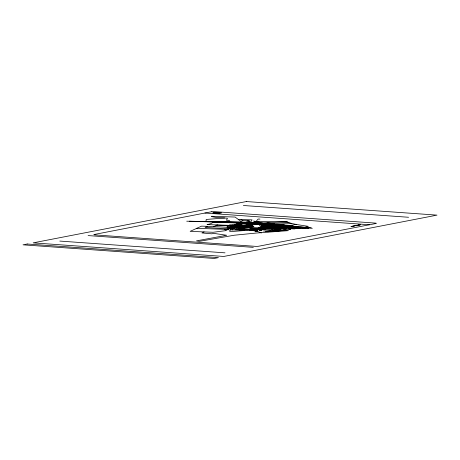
<?xml version="1.0" encoding="UTF-8"?>
<svg xmlns="http://www.w3.org/2000/svg" width="460" height="460" viewBox="0 0 460 460"><rect width="100%" height="100%" fill="white"/><g stroke="black" fill="none" stroke-linecap="round" stroke-linejoin="round"><path stroke-width="0.69" d="M251.534 222.922L252.419 223.071M205.965 221.306L206.224 219.454L224.583 218L227.47 218.299L226.441 220.265L229.39 220.346L228.896 221.8M275.879 225.722L276.253 225.417M276.477 226.469C278.036 225.676 277.57 224.739 274.373 224.894M257.335 221.662L257.698 221.634M257.703 222.91L258.359 223.336A24.483 2.645 0.9 0 1 258.411 223.399L257.669 223.767M274.758 225.331L274.781 225.268A16.985 1.834 0.9 0 0 274.689 225.216L270.882 224.716M210.456 221.496L245.853 222.404M275.839 225.9L276.926 226.084M247.422 225.647L252.339 225.647M246.842 225.285L242.771 226.285M258.313 224.509L256.945 224.33M275.77 226.078L275.54 226.239M254.156 222.899L254.943 221.519M254.11 221.996L253.719 222.674L281.652 225.981L296.073 227.125M249.872 224.681L257.22 224.279L268.174 224.635M258.715 224.238L256.76 224.215M254.541 223.255L258.123 219.052L259.963 219.092M239.2 227.516L239.246 227.487A18.348 1.984 0.9 0 1 239.401 227.441L241.787 227.458M258.808 224.353L259.342 224.302M270.963 228.557L271.952 228.401M278.731 226.561L272.906 226.4M249.101 226.193L253.966 226.159L253.034 226.809L249.619 226.998L238.033 226.63L239.781 225.406L251.373 225.774L250.93 226.061M249.74 226.596L250.263 226.251M249.078 226.216L248.457 226.602M251.493 227.884L273.395 228.631L271.82 229.839L275.983 229.626A27.796 3.001 0.9 0 0 279.415 229.218L281.422 228.838L272.464 228.603M248.107 221.191L249.475 220.869L248.026 220.627M258.75 224.405L254.725 224.353M258.756 224.198L258.79 224.164A6.612 0.713 0.9 0 1 258.842 224.129L266.19 224.348M255.352 231.805L256.352 230.977L255.881 231.363M277.788 226.355L282.13 226.849M265.863 229.689L259.75 229.988M258.428 228.056L252.459 227.976L251.246 228.879L256.91 229.16M252.764 229.557L250.999 229.868L251.557 229.523M254.121 229.96L254.593 229.603M255.944 230.017L256.41 229.661L260.084 229.776L259.469 230.155L261.154 230.207L261.746 229.839M257.761 230.075L258.227 229.718M262.039 227.913L268.186 228.033M258.986 227.838L258.56 227.947L260.228 228.011M259.509 227.855C257.916 228.068 262.395 227.763 261.728 228.189M257.916 228.148L258.416 227.775L268.462 228.091L267.944 228.465M264.494 228.011L265.023 228.022M267.254 228.091L267.777 228.114M268.123 224.463L267.812 224.681M251.539 222.841C250.671 223.037 241.713 221.823 249.147 221.887A20.993 2.265 0.9 0 0 249.694 221.818L250.027 221.691A30.159 3.254 0.9 0 0 250.027 221.599L247.992 221.237M229.16 230.402L232.743 227.976M227.395 227.481L228.453 227.194M278.99 226.993L278.156 226.975M249.326 229.799L249.861 229.477L256.346 229.661M272.395 228.603L272.665 228.436L271.078 228.442M357.029 225.682L357.288 225.739M238.182 225.417L242.483 222.83M225.808 230.65L231.179 227.527L230.184 227.487L237.969 222.962L213.388 222.272L211.272 223.428A43.073 4.652 0.9 0 1 207.017 224.578L233.623 225.492M230.477 230.408L237.038 226.59M232.835 227.918L241.011 223.267M232.57 226.998L233.588 226.492L232.047 227.343M234.922 224.986L236.106 224.376L232.461 224.762M232.662 226.998L231.765 227.441M242.592 220.8L243.185 220.541M238.102 223.968L239.677 223.1M236.498 224.888L237.601 224.296M230.385 229.143L238.993 224.543M287.747 226.929L288.454 226.751L280.623 227.125A8.642 0.931 0.9 0 1 280.456 227.159L279.266 227.372M235.922 226.613L232.967 228.177L227.447 227.953M236.043 226.55L238.073 225.48M247.072 225.866L246.324 226.199M239.183 227.527L237.555 227.947L239.349 228.011M239.781 223.106L235.681 225.25M277.092 226.648L278.921 225.94M264.034 228.229L261.746 228.206M235.767 225.256L236.509 224.888M228.114 229.718L228.539 229.494L196.713 228.275M204.039 231.915L201.928 232.955L211.652 233.812L213.888 233.392L226.711 235.267L196.483 240.862L199.318 241.333L234.341 235.209L256.87 232.996L288.46 230.65L284.274 229.845M237.791 225.072L235.945 225.032M250.51 228.022L248.515 229.552L247.365 229.689L233.439 228.89L236.158 227.372L239.39 227.332A36.697 3.962 0.9 0 0 245.341 227.671M258.756 222.939L259.221 222.255L258.71 221.881A9.424 1.018 0.9 0 0 258.549 221.835L257.404 221.674M225.653 230.661L213.078 232.283L190.135 231.351L201.566 226.136L213.785 226.59L217.304 224.946M248.67 227.108L249.458 226.745M247.445 227.067L248.314 226.665M207.425 226.355L205.131 227.401L226.027 228.712L230.08 228.166M241.494 227.953L242.46 227.734M242.897 223.278L244.76 222.444M242.506 223.399L244.818 222.381M227.539 226.768L226.832 226.918M238.452 224.71L237.044 224.698M245.421 226.498L245.945 226.32M245.364 226.521L244.812 226.665M246.761 226.677L248.314 225.733L252.344 225.854M246.514 226.768L244.823 227.119A5.744 0.621 0.9 0 1 244.559 227.136L242.115 227.136M235.802 229.718L238.815 229.517L244.939 227.303M240.896 219.937L242.224 220.15L242.173 220.639M237.952 228.148L239.16 228.166M235.859 229.011L237.067 229.034L235.888 229.057M239.142 228.2L237.969 228.183M242.822 229.074L244.03 229.091M244.013 229.132L242.822 229.109M251.217 227.395L250.027 227.372L251.235 227.361M261.303 225.475L262.505 225.492M262.493 225.532L261.303 225.509M260.199 227.355L261.401 227.378M261.389 227.412L260.21 227.395M266.725 227.562L267.927 227.579M267.915 227.619L266.754 227.602M274.729 225.36L274.585 225.992L275.385 226.032M273.706 226.596L273.044 226.63M275.643 229.408L274.453 229.385L275.655 229.373M281.79 227.464L280.669 227.458L281.808 227.424M280.939 228.35L282.147 228.367M282.095 228.413L280.951 228.39M247.865 223.41L251.114 222.341M250.367 226.216L252.327 226.257M247.376 220.547L244.996 220.397A18.665 2.018 0.9 0 0 244.381 220.397L243.512 220.461M232.283 229.896L244.806 230.299L243.593 230.425M354.706 225.572L355.166 225.739L350.951 226.504L354.332 226.009L351.538 226.469M257.312 223.87L256.473 224.043L261.999 224.348M248.003 227.522L246.6 227.746A17.279 1.869 0.9 0 1 246.065 227.775L244.599 227.786M284.809 226.084L290.461 226.096L289.576 226.314M241.339 227.993L240.758 228.246L244.111 228.401M285.522 227.924L286.246 227.671L276.592 227.102L271.567 227.74A5.635 0.609 0.9 0 0 270.911 228.033L282.946 228.528M291.393 227.918L291.697 227.878L287.695 228.758L290.743 229.011L284.027 229.534A3.473 0.374 0.9 0 0 284.084 229.896L286.097 230.276L267.933 231.759L265.276 231.414M307.613 227.93L309.804 227.384M248.279 227.953L247.503 228.056M248.354 227.936L248.59 227.873A9.815 1.058 0.9 0 1 248.595 227.867L249.038 227.505L250.711 227.803M281.434 226.021L283.647 225.756A3.737 0.402 0.9 0 0 283.843 225.745L283.883 225.745M278.541 227.142L278.812 227.154M285.528 227.924L282.934 228.528M279.036 225.912L279.599 225.383M232.38 229.896L232.789 229.839M241.649 225.434L238.217 225.561A27.83 3.007 0.9 0 0 237.705 225.595C235.618 225.825 233.921 225.756 233.565 225.549M289.524 227.654L282.549 229.195M284.544 226.147L278.593 227.119M285.729 227.389L286.103 227.361M285.976 227.499L286.476 227.384M286.057 227.533L286.666 227.395M286.361 227.573L287.224 227.43M286.925 227.602L287.598 227.453M287.115 227.614L287.782 227.464M287.488 227.637L288.155 227.487M287.678 227.648L288.339 227.505M288.903 227.539L288.058 227.671L290.214 227.292M288.621 227.706L289.277 227.562M288.811 227.717L289.461 227.573M289.185 227.74L289.834 227.596M289.374 227.752L290.018 227.608M289.754 227.775L290.576 227.642M290.317 227.809L290.95 227.665M290.507 227.821L291.14 227.677M290.881 227.844L291.697 227.711M291.445 227.878L292.255 227.746M357.38 225.417L360.404 224.75L356.77 225.377L357.466 225.4M279.231 227.384L272.901 227.211M246.715 227.269L247.123 227.183M277.719 226.918L279.266 226.584A5.198 0.564 0.9 0 0 279.352 226.556L281.261 226.032M246.48 227.32L241.851 227.464M283.636 226.556L299.236 227.516L301.116 227.125M282.026 226.901L268.968 228.131M244.191 223.347L243.374 223.514A8.412 0.908 0.9 0 0 242.736 223.727L237.653 226.688L246.525 227.165M244.427 228.787L243.817 228.81M356.58 225.492L360.404 224.75M245.663 225.124L246.129 225.038M290.743 229.011L289.087 229.304M215.004 212.727L219.386 212.899L214.866 212.997L215.705 213.135M245.588 225.136L241.816 225.429M290.433 227.257L290.772 227.194L287.787 226.929M287.092 225.94L296.274 224.434A67.551 7.297 0.9 0 0 301.823 225.342L308.344 226.366L304.733 227.246L280.284 225.434A43.102 4.657 0.9 0 1 261.717 222.991A43.136 4.657 0.9 0 1 257.899 221.283L287.207 221.789A68.402 7.389 0.9 0 0 288.92 222.565L289.196 222.669A68.356 7.383 0.9 0 0 291.72 223.433L274.304 224.888M243.921 226.803L244.473 226.717M258.986 228.367L258.618 228.384M265.311 224.129L264.103 224.227L265.161 224.336M239.505 223.997L240.097 223.916M234.025 226.952L234.801 226.843M233.772 226.993L228.534 227.2M239.47 224.003L237.285 224.233L238.803 224.308L235.957 224.859M263.177 228.212L263.614 228.154A6.802 0.736 0.9 0 1 263.821 228.148L274.016 228.189M234.669 226.861L234.98 226.82M235.629 224.905L234.951 224.986M275.62 226.826L281.71 225.986M281.233 229.408L263.557 231.133M356.856 225.728L355.396 225.756M259.032 228.401L258.951 228.396M232.191 224.79L229.569 224.802M269.065 225.733L274.148 225.164M254.598 224.457L255.283 224.48M227.608 226.757L230.564 226.481M244.197 230.425L244.634 230.27M274.275 228.16L274.942 228.102M261.027 224.733L266.967 224.164L266.081 224.037L259.992 224.612L270.612 225.86A55.16 5.957 0.9 0 0 275.776 226.441L284.654 227.24M241.276 226.372L242.604 226.297M279.847 225.164L281.1 225.107M254.627 229.73L229.557 231.708M240.844 226.412L237.826 226.452M270.514 224.284L270.848 224.256M257.979 221.617L253.385 221.07M275.845 225.02L278.927 224.785M285.533 225.63L288.995 225.417M285.493 225.63L284.09 225.728M284.849 228.752L286.114 228.66L274.994 228.102M249.671 224.704L248.342 224.871M266.972 224.008L288.92 222.565M231.219 226.441L233.548 226.314M243.869 226.809L235.871 226.878M251.407 229.615L252.459 229.552M251.16 229.764L252.724 229.586M251.01 229.856L252.569 229.707M251.194 229.873L252.454 229.793M259.9 229.902L261.148 229.822M259.595 230.08L261.602 229.931M259.492 230.144L261.458 230.017M260.228 230.178L261.309 230.109M247.273 228.068L246.571 228.079M230.678 226.475L230.972 226.458M261.711 222.991L287.115 221.731M233.421 225.555L228.729 225.595A8.481 0.914 0.9 0 0 228.39 225.613L227.516 225.929M269.761 223.962L274.028 223.807M239.896 222.968L239.643 222.922M251.229 223.715L250.228 224.077L240.143 223.916M269.468 223.968L265.345 224.1L266.438 224.215M261.159 223.06L260.676 222.985A3.582 0.385 0.9 0 0 259.578 222.87L246.422 222.421M289.075 225.411L293.192 225.354M234.629 226.51L234.692 226.51A15.37 1.662 0.9 0 0 235.06 226.498L237.55 226.452M238.596 227.177L242.006 227.136M254.081 230.966L256.139 230.943M250.579 229.103L249.826 229.465M234.485 226.51L233.973 226.481M272.941 227.004L262.234 226.872L259.279 227.418L268.186 227.78L273.602 227.044L272.941 227.004L279.047 227.159M244.133 227.786L244.536 227.786M246.859 225.273L252.35 225.446M271.084 224.854L259.572 224.313M243.875 228.401L241.718 228.424M244.846 223.272L248.348 223.48A43.918 4.744 0.9 0 1 255.547 224.118L260.136 224.641M251.746 228.476L250.349 228.936L272.188 229.528M214.866 212.997L216.298 213.02M246.313 228.074L244.478 228.62M264.379 228.281A10.729 1.161 0.9 0 0 264.69 228.286L264.057 228.263M206.477 221.317L250.568 222.266L252.051 219.863L238.412 219.495M233.277 222.697L239.349 222.87M262.413 224.359L262.102 224.348M262.545 224.353L268.818 224.647M281.163 225.107L282.825 225.147A9.516 1.029 0.9 0 0 283.354 225.141L284.314 224.928A13.185 1.426 0.9 0 1 284.326 224.923L281.738 224.56M189.393 221.185L239.2 222.542M186.725 221.191L242.121 222.789M266.029 224.359L270.687 224.693M227.918 229.408L224.434 229.287M275.73 226.245L276.828 226.28M258.836 227.74L262.165 227.838L258.75 227.803M263.471 227.976L266.305 228.062M271.049 228.488L272.642 228.493M256.732 229.287L250.809 229.109M252.35 225.043L246.336 224.808A7.136 0.77 0.9 0 1 246.318 224.814L246.278 224.848M246.14 225.038L252.356 225.245M272.912 225.992L277.374 226.096A5.848 0.632 0.9 0 1 277.334 226.13L277.138 226.09M272.906 226.199L278.036 226.32M277.673 226.55L278.645 226.584M276.891 226.728L279.036 226.757L272.515 226.573L273.717 226.561M278.852 226.952L277.771 226.918M272.906 226.803L278.082 226.97M246.485 224.814L247.825 224.859M216.844 225.158L233.243 225.71M264.845 227.964L268.088 228.097M268.197 224.417L265.874 224.353M242.529 227.74L244.064 227.792M274.235 224.882L272.308 224.808M238.516 227.183L234.514 227.637L236.314 227.7M213.785 226.59L229.494 227.435L231.069 226.975M238.815 229.517L251.574 229.983L256.266 230.914M242.765 222.812L254.46 223.261M243.639 228.804L242.937 228.746M247.319 222.324L248.124 222.358M246.514 222.381L248.055 222.381M246.249 222.485L247.733 222.479M246.031 222.565L247.474 222.559M245.87 222.628L247.152 222.657M245.605 222.726L246.962 222.72M245.37 222.807L246.704 222.801M245.053 222.91L246.393 222.899M244.806 222.991L246.152 222.979M244.617 223.048L245.853 223.077M244.3 223.152L245.669 223.14M244.237 223.169L245.427 223.221M311.259 227.775L283.699 225.952L261.372 223.106M271.906 224.836L271.348 224.808M235.595 226.866L235.054 226.82M288.012 227.671L287.552 227.637M254.736 223.278L264.46 223.784M356.287 225.521L354.832 225.549L355.287 225.601M299.029 227.947L282.82 226.906M299.236 227.516L307.13 227.953M283.521 227.24L299.857 228.154M273.878 224.969L276.253 225.406M299.569 228.051L300.553 228.114L295.113 227.809A3.473 0.374 0.9 0 0 292.382 227.821M251.459 227.873L250.792 227.821M258.675 222.956L257.755 222.881M305.227 228.206L282.434 226.728M273.752 224.963L270.986 224.727M305.693 228.068L283.279 226.734M282.538 226.889L299.086 227.964M299.627 227.999L308.706 228.58M307.746 227.982L312.311 228.292M356.391 225.676L356.805 225.705M243.363 205.493L408.572 217.269M204.918 213.032L369.443 224.762M88.101 235.583L253.305 247.359M59.806 241.069L225.009 252.839M281.618 224.555L279.559 224.376M270.871 224.779L269.054 224.664M239.752 228.263L241.385 228.396M264.172 224.233L264.437 224.256A18.308 1.978 0.9 0 0 264.931 224.296L265.57 224.336L264.494 224.181M239.677 230.08L243.65 230.414M356.506 225.538L357.046 225.647M247.905 220.622L247.422 220.553M251.091 223.341L282.009 226.855L261.757 224.468M239.298 222.881L239.712 222.916M267.064 222.812L272.05 223.502M269.261 225.262L278.076 226.331M254.34 222.962L283.067 226.51M254.938 223.301L281.761 226.677M267.99 231.179L270.658 231.524M266.633 231.294L269.295 231.639M273.292 231.294L269.583 231.075L271.958 231.414M265.799 224.06L266.869 224.175M264.931 224.141L266.012 224.256M263.626 224.261L264.736 224.382M263.189 224.302L264.31 224.422M262.763 224.342L263.885 224.463M262.338 224.382L263.453 224.503M261.912 224.422L263.028 224.543M261.493 224.463L262.597 224.583M261.067 224.509L262.171 224.624M260.642 224.549L261.74 224.664M260.222 224.589L261.309 224.704M281.94 230.092L284.217 230.414M280.571 230.213L282.82 230.529M279.208 230.328L281.422 230.638M277.84 230.443L280.025 230.748M276.477 230.558L278.622 230.857M275.103 230.661L277.276 230.966M273.734 230.77L275.931 231.081M272.36 230.874L274.591 231.19M274.022 223.802L272.303 223.543M307.544 227.993L308.861 228.332M224.583 218L215.205 217.281L211.404 216.579L211.68 216.275L235.129 217.057L241.759 222.077M233.904 226.458L233.582 226.326M256.461 230.977L261.343 232.984M242.523 220.806L242.213 220.656M256.513 230.972L257.427 231.374M256.778 222.105L257.077 222.623M307.452 227.993L307.613 228.286M296.274 224.434A67.574 7.297 0.9 0 1 291.853 223.468M268.841 228.511A29.779 3.214 0.9 0 1 270.238 228.16L270.336 228.137A29.779 3.214 0.9 0 1 272.561 227.763L272.797 227.729A29.779 3.214 0.9 0 1 277.345 227.251M267.197 225.676L260.279 226.383L259.348 224.814L267.197 225.676M268.088 226.038L261.677 226.561L278.495 226.906L268.088 226.038M277.294 227.355L280.669 227.389L277.294 227.355M236.704 227.384L237.895 227.441L236.704 227.384M243.553 227.964L244.743 228.022L243.57 227.959M262.597 227.033L263.787 227.09L262.597 227.033M269.991 227.102L271.181 227.159L269.991 227.102M276.972 228.758L278.162 228.81L276.972 228.758M296.947 228.309L294.394 228.936L289.961 228.672L292.537 228.039L296.947 228.309M27.244 244.007L23 244.829L214.21 258.457L218.454 257.635L27.244 244.007M246.376 201.543L33.149 242.863L223.773 256.45L437 215.13L246.376 201.543M211.502 211.755L94.116 234.508A2.777 0.299 0.9 0 0 95.312 234.928L254.903 246.307A2.777 0.299 0.9 0 0 258.647 246.232L376.033 223.485A2.777 0.299 0.9 0 0 374.837 223.06L215.245 211.686A2.777 0.299 0.9 0 0 211.502 211.755M214.09 212.514L213.009 212.727A2.777 0.299 0.9 0 0 214.205 213.147L216.298 213.296A2.777 0.299 0.9 0 0 220.041 213.227L221.122 213.02A2.777 0.299 0.9 0 0 219.926 212.595L217.833 212.445A2.777 0.299 0.9 0 0 214.09 212.514M257.404 230.69L250.004 230.477L257.404 230.69M292.589 227.769L285.574 227.326L292.589 227.769M280.767 227.05A3.398 0.368 0.9 0 0 280.709 227.073"/></g></svg>
